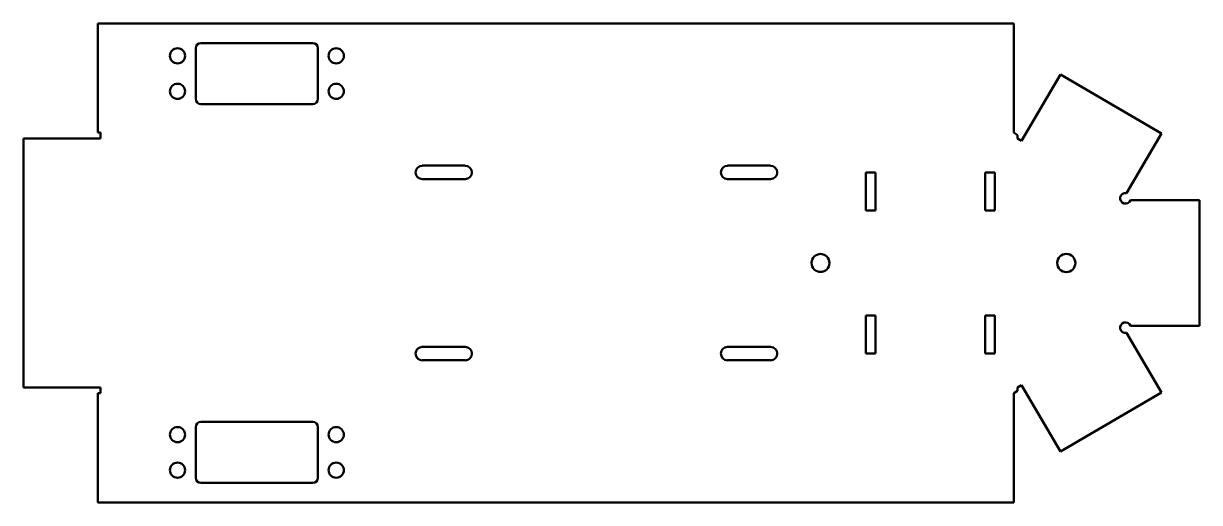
# Model space of a CAD drawing. Header units: inches. Extents: x -1 to 14.4, y -4.8 to 1.5.
import ezdxf

# ---------------------------------------------------------------- set-up
doc = ezdxf.new("R2010")
doc.units = ezdxf.units.IN
doc.header["$MEASUREMENT"] = 0
doc.layers.add('IV_INTERIOR_PROFILES', color=7, linetype='Continuous', lineweight=50)
doc.layers.add('IV_OUTER_PROFILE', color=7, linetype='Continuous', lineweight=50)

msp = doc.modelspace()

# ---------------------------------------------------------------- linework, layer by layer
at = {"layer": 'IV_INTERIOR_PROFILES'}
for p, q in [((1.316, 1.252), (2.781, 1.252)), ((1.248, 0.52), (1.248, 1.185)), ((2.848, 1.185), (2.848, 0.52)), ((2.781, 0.452), (1.316, 0.452)), ((4.216, -0.355), (4.778, -0.355)), ((8.216, -0.355), (8.778, -0.355)), ((10.028, -0.444), (10.153, -0.444)), ((10.028, -0.944), (10.028, -0.444)), ((10.153, -0.444), (10.153, -0.944)), ((11.591, -0.444), (11.716, -0.444)), ((11.591, -0.944), (11.591, -0.444)), ((11.716, -0.444), (11.716, -0.944)), ((4.778, -0.532), (4.216, -0.532)), ((8.778, -0.532), (8.216, -0.532)), ((10.153, -0.944), (10.028, -0.944)), ((11.716, -0.944), (11.591, -0.944)), ((10.028, -2.319), (10.153, -2.319)), ((10.028, -2.819), (10.028, -2.319)), ((10.153, -2.319), (10.153, -2.819)), ((11.591, -2.319), (11.716, -2.319)), ((11.591, -2.819), (11.591, -2.319)), ((11.716, -2.319), (11.716, -2.819)), ((4.216, -2.73), (4.778, -2.73)), ((8.216, -2.73), (8.778, -2.73)), ((4.778, -2.907), (4.216, -2.907)), ((8.778, -2.907), (8.216, -2.907)), ((10.153, -2.819), (10.028, -2.819)), ((11.716, -2.819), (11.591, -2.819)), ((1.248, -4.447), (1.248, -3.782)), ((1.316, -3.715), (2.781, -3.715)), ((2.848, -3.782), (2.848, -4.447)), ((2.781, -4.515), (1.316, -4.515))]:
    msp.add_line(p, q, dxfattribs=at)
for centre, radius in [((1.009, 1.085), 0.0996), ((3.088, 1.085), 0.0996), ((1.009, 0.62), 0.0996), ((3.088, 0.62), 0.0996), ((9.433, -1.631), 0.118), ((12.653, -1.631), 0.119), ((1.009, -3.882), 0.0996), ((3.088, -3.882), 0.0996), ((1.009, -4.347), 0.0996), ((3.088, -4.347), 0.0996)]:
    msp.add_circle(centre, radius, dxfattribs=at)
for centre, radius, start, end in [((1.316, 1.185), 0.0676, 90, 180), ((2.781, 1.185), 0.0676, 360, 90), ((1.316, 0.52), 0.0676, 180, 270), ((2.781, 0.52), 0.0676, 270, 360), ((4.216, -0.444), 0.0884, 90, 270), ((4.778, -0.444), 0.0884, 270, 90), ((8.216, -0.444), 0.0884, 90, 270), ((8.778, -0.444), 0.0884, 270, 90), ((4.216, -2.819), 0.0884, 90, 270), ((4.778, -2.819), 0.0884, 270, 90), ((8.216, -2.819), 0.0884, 90, 270), ((8.778, -2.819), 0.0884, 270, 90), ((1.316, -3.782), 0.0676, 90, 180), ((2.781, -3.782), 0.0676, 0, 90), ((1.316, -4.447), 0.0676, 180, 270), ((2.781, -4.447), 0.0676, 270, 0)]:
    msp.add_arc(centre, radius, start, end, dxfattribs=at)
at = {"layer": 'IV_OUTER_PROFILE'}
for p, q in [((-0.034, 0.078), (-0.034, 1.509)), ((-0.034, 1.509), (11.966, 1.509)), ((11.966, 1.509), (11.966, 0.078)), ((12.066, -0.03), (12.576, 0.841)), ((12.576, 0.841), (13.899, 0.065)), ((-1.009, 0), (0, 0)), ((-1.009, -3.262), (-1.009, 0)), ((-0.034, 0.078), (0, 0.078)), ((0, 0.078), (0, 0)), ((11.966, 0.078), (12.015, 0.045)), ((12.015, 0), (12.015, 0.045)), ((12.066, -0.03), (12.015, 0)), ((13.899, 0.065), (13.442, -0.716)), ((13.493, -0.806), (14.398, -0.806)), ((14.398, -0.806), (14.398, -2.456)), ((14.398, -2.456), (13.493, -2.456)), ((13.442, -2.546), (13.899, -3.327)), ((12.015, -3.262), (12.066, -3.233)), ((12.576, -4.103), (12.066, -3.233)), ((0, -3.262), (-1.009, -3.262)), ((0, -3.34), (-0.034, -3.34)), ((-0.034, -4.771), (-0.034, -3.34)), ((0, -3.262), (0, -3.34)), ((12.015, -3.308), (11.966, -3.34)), ((11.966, -3.34), (11.966, -4.771)), ((12.015, -3.308), (12.015, -3.262)), ((13.899, -3.327), (12.576, -4.103)), ((11.966, -4.771), (-0.034, -4.771))]:
    msp.add_line(p, q, dxfattribs=at)
for centre, start, end in [((13.428, -0.784), 78.6177, 340.9962), ((13.428, -2.479), 19.0038, 281.3823)]:
    msp.add_arc(centre, 0.0688, start, end, dxfattribs=at)

doc.saveas('drawing.dxf')
